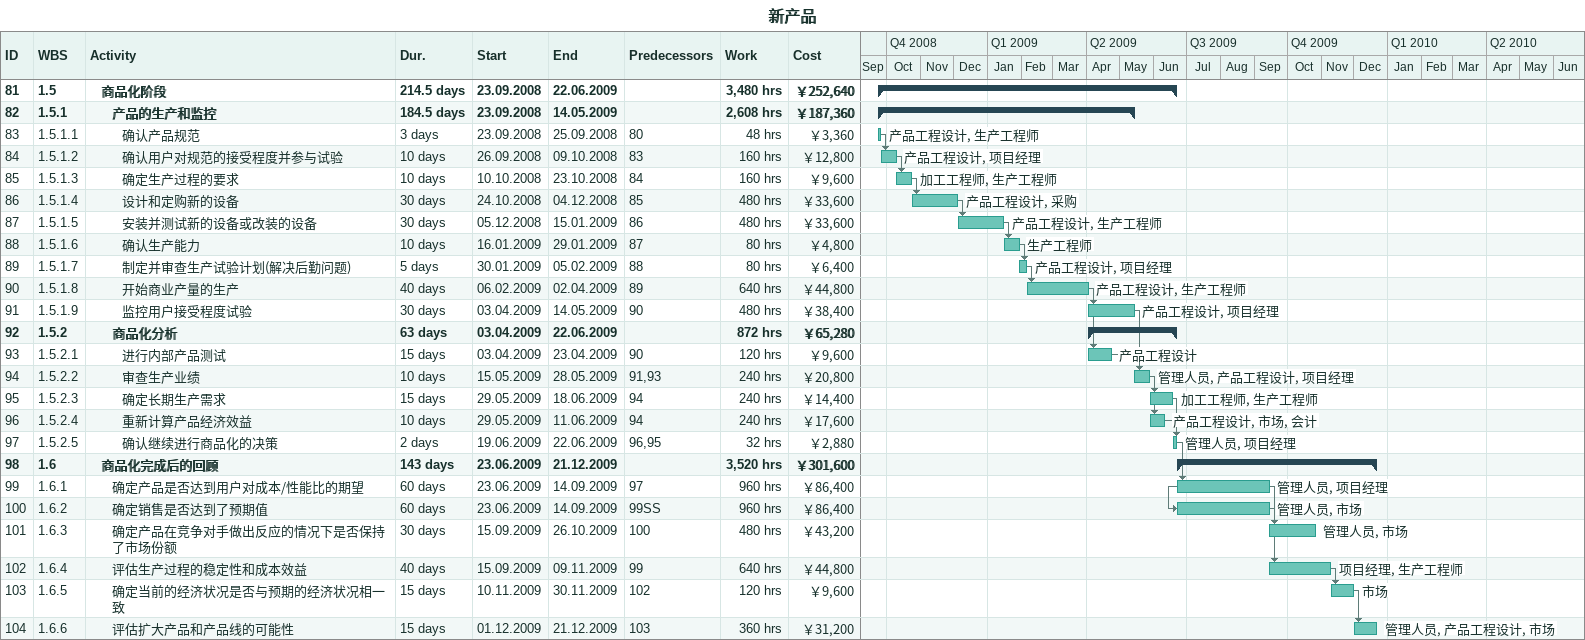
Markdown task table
新产品

| ID | WBS | Task | Duration | Start | Finish | Predecessors | Resources | Work (h) | Cost (￥) |
|---|---|---|---|---|---|---|---|---|---|
| 81 | 1.5 | **商品化阶段** | 214.5d | 2008-09-23 | 2009-06-22 |  |  | 3480 | 252640 |
| 82 | 1.5.1 | **产品的生产和监控** | 184.5d | 2008-09-23 | 2009-05-14 |  |  | 2608 | 187360 |
| 83 | 1.5.1.1 | 确认产品规范 | 3d | 2008-09-23 | 2008-09-25 | 80 | 产品工程设计, 生产工程师 | 48 | 3360 |
| 84 | 1.5.1.2 | 确认用户对规范的接受程度并参与试验 | 10d | 2008-09-26 | 2008-10-09 | 83 | 产品工程设计, 项目经理 | 160 | 12800 |
| 85 | 1.5.1.3 | 确定生产过程的要求 | 10d | 2008-10-10 | 2008-10-23 | 84 | 加工工程师, 生产工程师 | 160 | 9600 |
| 86 | 1.5.1.4 | 设计和定购新的设备 | 30d | 2008-10-24 | 2008-12-04 | 85 | 产品工程设计, 采购 | 480 | 33600 |
| 87 | 1.5.1.5 | 安装并测试新的设备或改装的设备 | 30d | 2008-12-05 | 2009-01-15 | 86 | 产品工程设计, 生产工程师 | 480 | 33600 |
| 88 | 1.5.1.6 | 确认生产能力 | 10d | 2009-01-16 | 2009-01-29 | 87 | 生产工程师 | 80 | 4800 |
| 89 | 1.5.1.7 | 制定并审查生产试验计划(解决后勤问题) | 5d | 2009-01-30 | 2009-02-05 | 88 | 产品工程设计, 项目经理 | 80 | 6400 |
| 90 | 1.5.1.8 | 开始商业产量的生产 | 40d | 2009-02-06 | 2009-04-02 | 89 | 产品工程设计, 生产工程师 | 640 | 44800 |
| 91 | 1.5.1.9 | 监控用户接受程度试验 | 30d | 2009-04-03 | 2009-05-14 | 90 | 产品工程设计, 项目经理 | 480 | 38400 |
| 92 | 1.5.2 | **商品化分析** | 63d | 2009-04-03 | 2009-06-22 |  |  | 872 | 65280 |
| 93 | 1.5.2.1 | 进行内部产品测试 | 15d | 2009-04-03 | 2009-04-23 | 90 | 产品工程设计 | 120 | 9600 |
| 94 | 1.5.2.2 | 审查生产业绩 | 10d | 2009-05-15 | 2009-05-28 | 91, 93 | 管理人员, 产品工程设计, 项目经理 | 240 | 20800 |
| 95 | 1.5.2.3 | 确定长期生产需求 | 15d | 2009-05-29 | 2009-06-18 | 94 | 加工工程师, 生产工程师 | 240 | 14400 |
| 96 | 1.5.2.4 | 重新计算产品经济效益 | 10d | 2009-05-29 | 2009-06-11 | 94 | 产品工程设计, 市场, 会计 | 240 | 17600 |
| 97 | 1.5.2.5 | 确认继续进行商品化的决策 | 2d | 2009-06-19 | 2009-06-22 | 96, 95 | 管理人员, 项目经理 | 32 | 2880 |
| 98 | 1.6 | **商品化完成后的回顾** | 143d | 2009-06-23 | 2009-12-21 |  |  | 3520 | 301600 |
| 99 | 1.6.1 | 确定产品是否达到用户对成本/性能比的期望 | 60d | 2009-06-23 | 2009-09-14 | 97 | 管理人员, 项目经理 | 960 | 86400 |
| 100 | 1.6.2 | 确定销售是否达到了预期值 | 60d | 2009-06-23 | 2009-09-14 | 99SS | 管理人员, 市场 | 960 | 86400 |
| 101 | 1.6.3 | 确定产品在竞争对手做出反应的情况下是否保持了市场份额 | 30d | 2009-09-15 | 2009-10-26 | 100 | 管理人员, 市场 | 480 | 43200 |
| 102 | 1.6.4 | 评估生产过程的稳定性和成本效益 | 40d | 2009-09-15 | 2009-11-09 | 99 | 项目经理, 生产工程师 | 640 | 44800 |
| 103 | 1.6.5 | 确定当前的经济状况是否与预期的经济状况相一致 | 15d | 2009-11-10 | 2009-11-30 | 102 | 市场 | 120 | 9600 |
| 104 | 1.6.6 | 评估扩大产品和产品线的可能性 | 15d | 2009-12-01 | 2009-12-21 | 103 | 管理人员, 产品工程设计, 市场 | 360 | 31200 |
